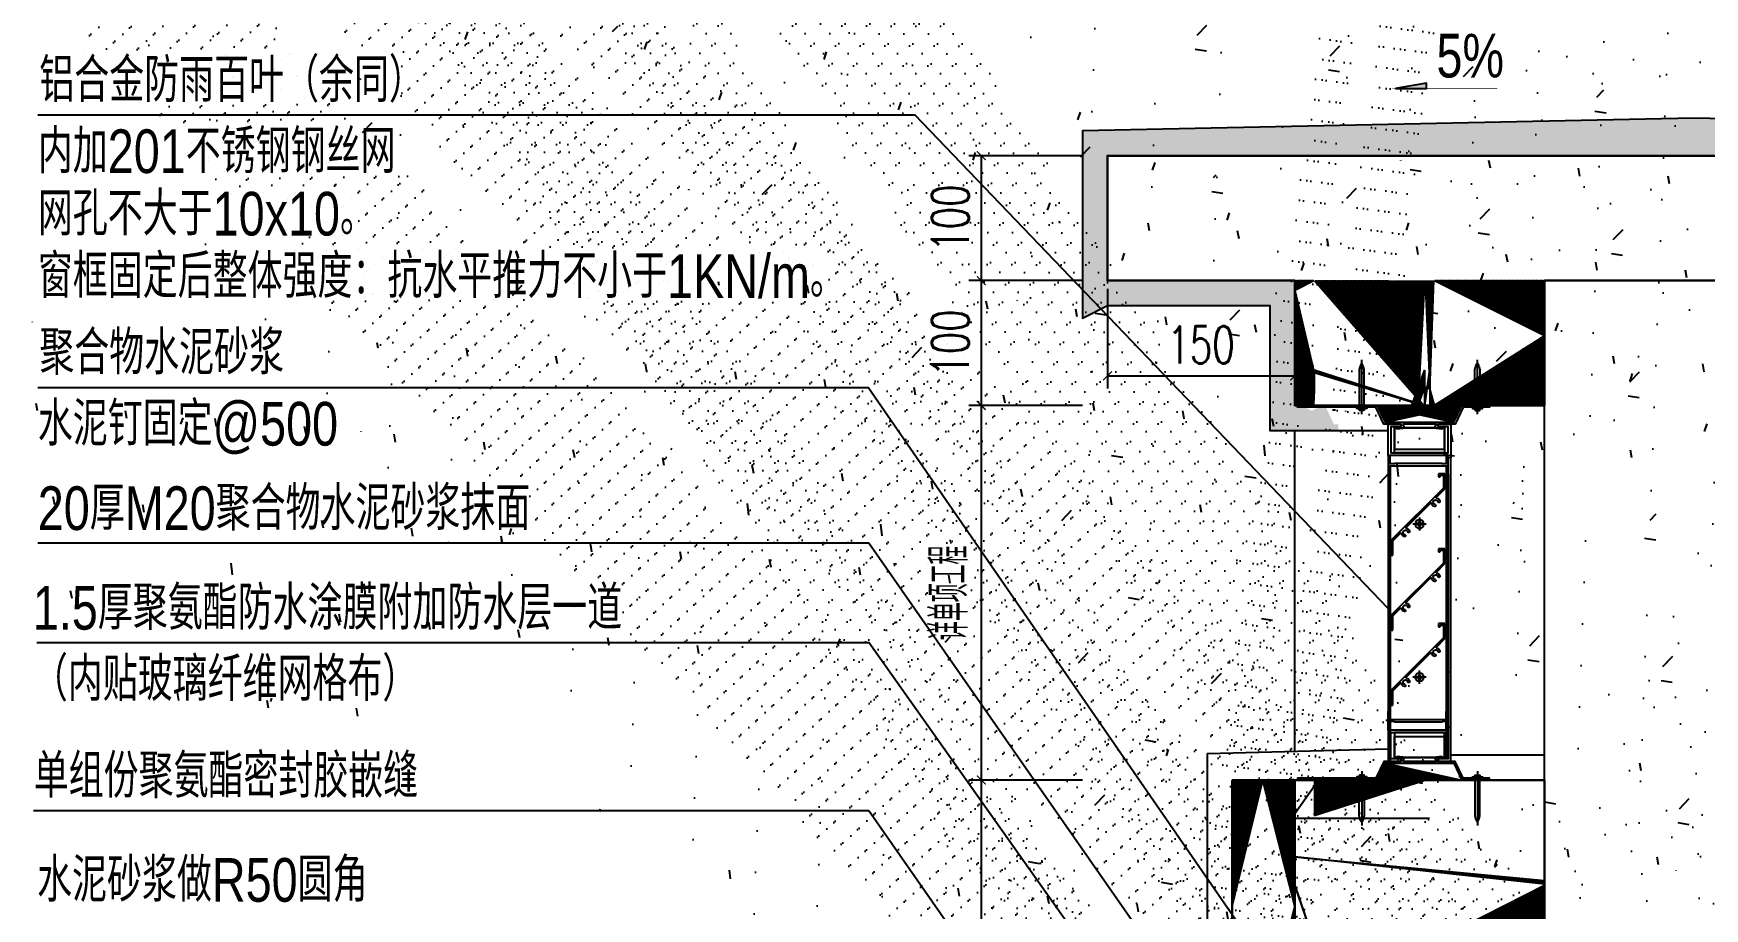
# Model space of a CAD drawing. Extents: x -40548 to 155442, y 5688 to 67136.
# Drawn here: x 133843 to 135182, y 10984 to 11685 of the extents above; entities that cross this region are included whole.
import ezdxf

# ---------------------------------------------------------------- set-up
doc = ezdxf.new("R2010")
doc.units = 0
doc.header["$LTSCALE"] = 1000
doc.linetypes.add('CENTER2', pattern=[1.125, 0.75, -0.125, 0.125, -0.125])
doc.linetypes.add('DASH', pattern=[0.35, 0.25, -0.1])
doc.layers.get('DEFPOINTS').update_dxf_attribs({"color": 200})
for name, color, linetype in [('0-DIM标注', 3, 'Continuous'), ('4', 3, 'Continuous'), ('A-AXIS-SYMB', 3, 'Continuous'), ('A-detl-XH', 8, 'Continuous'), ('CR-建-detl-FINISH', 1, 'Continuous'), ('CR-建-detl-H', 9, 'Continuous'), ('CR-建-detl-MEDM', 50, 'Continuous'), ('CR-建-detl-METL', 3, 'Continuous'), ('CR-建-detl-water-DASH', 210, 'Continuous'), ('CR-建-detl-XH', 8, 'Continuous'), ('CR-建-dims-10', 140, 'Continuous'), ('CR-建-Dims-IDEN', 13, 'Continuous'), ('CR-建-floor-DRAIN-A', 120, 'Continuous'), ('DIM', 1, 'Continuous'), ('hat', 8, 'Continuous'), ('HB-02铝材层', 3, 'Continuous'), ('Screws', 210, 'Continuous')]:
    doc.layers.add(name, color=color, linetype=linetype)
doc.layers.add('CR-建-Wall-stru', color=40, linetype='Continuous', lineweight=30)
doc.styles.add('_TCH_DIM_T3', font='SIMPLEX', dxfattribs={"width": 0.7058823529411765, "bigfont": 'GBCBIG'})
doc.styles.add('HZ', font='xcsg.shx', dxfattribs={"width": 0.8, "bigfont": 'hztxt.shx'})
doc.styles.add('黑体', font='', dxfattribs={"width": 0.9})
doc.styles.get('黑体').set_extended_font_data('冬青黑体简体中文 W3')
doc.dimstyles.new('_TCH_ARCH-10', dxfattribs={"dimscale": 10, "dimtxt": 2.975, "dimasz": 1, "dimexe": 1, "dimexo": 1, "dimgap": 1, "dimtad": 1, "dimdec": 0, "dimzin": 0, "dimdsep": 46, "dimtxsty": '_TCH_DIM_T3', "dimblk": 'ARCHTICK', "dimcen": 0.09, "dimclrt": 7, "dimazin": 2, "dimtfac": 1, "dimtdec": 0, "dimtix": 1, "dimtmove": 2, "dimatfit": 3, "dimfxl": 0, "dimtolj": 1, "dimtzin": 0, "dimarcsym": 0})
pattern_1 = [(225, (40598918892.54587, 3385312896.735178), (5.612660075668219, -5.612660075668222), []), (315, (40598918892.54587, 3385312896.735178), (5.612660075668222, 5.612660075668219), [])]

# ---------------------------------------------------------------- blocks, each defined once
blk = doc.blocks.new('*U52')
blk.add_hatch(color=256).paths.add_polyline_path([(0, 0), (0, 70), (-400.0000000000001, 0)])
at = {"const_width": 10}
blk.add_lwpolyline([(-400, 0), (0, 70), (0, 0)], close=True, dxfattribs=at)
blk.add_lwpolyline([(-400, 0), (0, 0), (0, 70)], close=True)
blk = doc.blocks.new('*U53')
at = {"const_width": 10}
blk.add_lwpolyline([(0, 0), (906.0751419384032, 0)], dxfattribs=at)
blk.add_blockref('*U52', (0, 0))
blk = doc.blocks.new('*U59')
at = {"layer": 'Screws', "color": 170, "linetype": 'CENTER2'}
blk.add_line((0, 5.5), (0, -38.00000000000014), dxfattribs=at)
at = {"layer": 'Screws', "linetype": 'ByBlock'}
blk.add_lwpolyline([(-4, 0), (4, 0), (4, 1), (-4, 1)], close=True, dxfattribs=at)
for points in [[(2.999999999999955, 1, -0.4142135623730951), (1.999999999999979, 1.999999999999991), (1.999999999999979, 1.999999999999991, 0.4142135623730953), (1.499999999999979, 2.499999999999991), (-1.500000000000019, 2.499999999999991, 0.4142135623730951), (-2.000000000000019, 1.999999999999992, -0.4142135623730951), (-3.00000000000002, 0.9999999999999921)], [(1.999999999999771, 0), (2.000000000000984, -30.00000000000003, -0.100271224382719), (0.4343070089929208, -34.7477446708597, -0.5808226068582482), (-0.4343070089936809, -34.7477446708597, -0.1002712243832838), (-1.999999999999015, -30.00000000000048), (-2.000000000000226, 0)]]:
    blk.add_lwpolyline(points, format="xyb", dxfattribs=at)
blk = doc.blocks.new('PH-ST3.5-SIDE')
at = {"layer": 'A-detl-XH', "color": 252, "linetype": 'CENTER2', "ltscale": 0.25}
for p, q in [((-5.25, 0), (5.25, 0)), ((0, 5.25), (0, -5.25))]:
    blk.add_line(p, q, dxfattribs=at)
at = {"layer": 'A-detl-XH', "color": 252, "linetype": 'Continuous', "ltscale": 0.5}
blk.add_lwpolyline([(-0.4375, 0.4375), (-0.4375, 1.764779261051444), (0.4375, 1.764779261051444), (0.4375, 0.4375), (1.764779261022341, 0.4375), (1.764779261022341, -0.4375), (0.4375, -0.4375), (0.4375, -1.764779261051444), (-0.4375, -1.764779261051444), (-0.4375, -0.4375), (-1.764779261022341, -0.4375), (-1.764779261022341, 0.4375)], close=True, dxfattribs=at)
blk.add_circle((0, 0), 3.5, dxfattribs=at)
blk = doc.blocks.new('XC01')
at = {"layer": 'HB-02铝材层'}
blk.add_lwpolyline([(-22.99999991455115, 9.99999873957131), (-22.99999991452205, 1.999998739571311), (-1.999999914551154, 1.999998739571311), (-1.999999914551154, 47.99999873957131), (-22.99999991455115, 47.99999873957131), (-22.99999991455115, 39.99999873957131), (-24.99999991455115, 39.99999873957131), (-24.99999991455115, 49.99999873957131), (2.000000085448846, 49.99999873957131), (2.000000085448846, 47.99999873957131), (8.544884622097015e-08, 47.99999873957131), (8.547795005142689e-08, -1.260428689420223e-06), (-24.99999991452205, -1.260428689420223e-06), (-24.99999991455115, 9.99999873957131), (-22.99999991455115, 9.99999873957131)], dxfattribs=at)
blk = doc.blocks.new('XC02')
at = {"layer": '0-DIM标注'}
blk.add_lwpolyline([(-9.000000093481503, -41.80000000383006), (-9.000000093481503, -4.599999999918509, -0.2360679796156864), (-8.80000009338255, -4.199999995937105, 0.2360679800618242), (-8.600000091595575, -3.7999999942258), (-8.600000093487324, -0.7999999999883585), (-15.40000009350479, -0.7999999999301508), (-15.40000009350479, 0.8000000001047738), (-0.4000000935047865, 0.8000000001047738), (-0.4000000935047865, -0.7999999999301508), (-7.000000093481503, -0.7999999999301508), (-7.000000093481503, -45.59999999991851), (-0.4000000935047865, -45.59999999991851), (-0.4000000935047865, -47.19999999995343), (-15.40000009350479, -47.19999999995343), (-15.40000009350479, -45.59999999991851), (-13.80000009352807, -45.59999999991851), (-13.80000009352807, -45.59999999991851), (-8.60000009345822, -45.59999999991851), (-8.600000091537368, -42.60000000789296, 0.2360679800684608), (-8.80000009338255, -42.20000000391155, -0.2360679796075749), (-9.000000093481503, -41.79999999993015)], format="xyb", dxfattribs=at)
blk = doc.blocks.new('GD-818')
at = {"layer": '0-DIM标注'}
for points in [[(-44.99999873957131, -1.999999914551154), (-4.999998739571311, -1.999999914551154), (-4.999998739571311, -21.99999991455115), (-44.99999873957131, -21.99999991455115)], [(-44.99999873957131, -21.99999991455115), (-4.999998739571311, -21.99999991455115), (-4.999998739571311, -4.999999914551154), (-44.99999873957131, -4.999999914551154)]]:
    blk.add_lwpolyline(points, close=True, dxfattribs=at)
blk = doc.blocks.new('JM6453')
at = {"layer": '4', "color": 252}
for p, q in [((-44.5, 56), (-44.5, 68)), ((-44.5, 68), (-39.5, 68)), ((-39.5, 68), (-39.5, 65.5)), ((-37.69377964007435, 49.19377964001615), (-44.5, 56)), ((-40.69999999995343, 66.79999999993015), (-43.29999999993015, 66.79999999993015)), ((-43.29999999993015, 66.79999999993015), (-43.29999999993015, 56.49705627479125)), ((-43.29999999993015, 56.49705627479125), (-1.5, 14.6970562748611)), ((-40.69999999995343, 65.5), (-40.69999999995343, 66.79999999993015)), ((-39.5, 65.5), (-40.69999999995343, 65.5)), ((-13.54563398275059, 25.04563398263417), (-33.02368349814788, 44.52368349820608)), ((-2.699999999953434, 14.19999999995343), (-8.875537840824109, 20.37553784082411)), ((-2.699999999953434, 2.697056274861097), (-2.699999999953434, 14.19999999995343)), ((-1.5, 14.6970562748611), (-1.5, 2.697056274861097)), ((-1.5, 2.697056274861097), (-2.699999999953434, 2.697056274861097))]:
    blk.add_line(p, q, dxfattribs=at)
for centre, radius, start, end in [((-39.72582562558819, 45.77267335820943), 0.7999999999981906, 165.7647147445568, 345.7647147445568), ((-37.10873156908201, 45.10873156908201), 3.49999999998887, 102.858034057497, 165.7647147445568), ((-37.10873156908201, 45.10873156908201), 1.900000000009963, 284.2352852554432, 165.7647147413242), ((-37.9766223525512, 48.9109369275393), 0.3999999999848781, 282.8580340574969, 45), ((-36.44478977995459, 42.49163751257583), 0.7999999999771373, 104.2352852586758, 284.2352852586758), ((-37.10873156914022, 45.10873156914022), 3.500000000033455, 284.2352852586758, 347.1419659428741), ((-33.30652621062472, 44.24084078572923), 0.3999999999619954, 44.99999999528352, 167.1419659428741), ((-15.57767996826442, 21.62452770088566), 0.7999999999981906, 165.7647147445568, 345.7647147445568), ((-12.96058591175824, 20.96058591175824), 3.49999999998887, 102.858034057497, 165.7647147445568), ((-12.96058591175824, 20.96058591175824), 1.900000000009963, 284.2352852554432, 165.7647147413242), ((-13.82847669522744, 24.76279127021553), 0.3999999999848781, 282.8580340574969, 45), ((-12.29664412263082, 18.34349185525207), 0.7999999999771373, 104.2352852586758, 284.2352852586758), ((-12.96058591175824, 20.96058591181645), 3.500000000033455, 284.2352852586758, 347.1419659428741), ((-9.158380553300958, 20.09269512840547), 0.3999999999619954, 44.99999999528352, 167.1419659428741)]:
    blk.add_arc(centre, radius, start, end, dxfattribs=at)
at = {"layer": '0-DIM标注', "color": 252, "style": '黑体', "width": 0.9}
blk.add_text('FY03', height=0.8, dxfattribs=at).set_placement((-43.31021015297237, 67.01331661344739))
blk = doc.blocks.new('_ArchTick')
at = {"color": 0, "linetype": 'ByBlock', "const_width": 0.1}
blk.add_lwpolyline([(-0.3535533905932738, -0.3535533905932738), (0.3535533905932738, 0.3535533905932738)], dxfattribs=at)
blk = doc.blocks.new('*D271')
at = {"layer": 'CR-建-dims-10', "color": 0, "lineweight": -2}
for p, q in [((40599266618.30846, 3385070681.779985), (40599266527.31473, 3385070681.779985)), ((40599266537.31473, 3385070681.779985), (40599266537.31473, 3385070581.779985)), ((40599266618.30846, 3385070581.779985), (40599266527.31473, 3385070581.779985))]:
    blk.add_line(p, q, dxfattribs=at)
at = {"layer": 'DEFPOINTS', "color": 0}
for p in [(40599266628.30846, 3385070681.779985), (40599266537.31473, 3385070581.779985), (40599266628.30846, 3385070581.779985)]:
    blk.add_point(p, dxfattribs=at)
at = {"layer": 'CR-建-dims-10', "color": 0, "lineweight": -2, "xscale": 10, "yscale": 10, "zscale": 10}
for p, rotation in [((40599266537.31473, 3385070681.779985), 90), ((40599266537.31473, 3385070581.779985), 270)]:
    blk.add_blockref('_ArchTick', p, dxfattribs=dict(at, rotation=rotation))
at = {"layer": 'CR-建-dims-10', "color": 7, "insert": (40599266512.43973, 3385070631.779985), "char_height": 29.75, "attachment_point": 5, "rotation": 90, "style": '_TCH_DIM_T3'}
blk.add_mtext('\\A1;100', dxfattribs=at)
blk = doc.blocks.new('*D272')
at = {"layer": 'CR-建-dims-10', "color": 0, "lineweight": -2}
for p, q in [((40599266618.30846, 3385070581.779985), (40599266527.31473, 3385070581.779985)), ((40599266537.31473, 3385070581.779985), (40599266537.31473, 3385070481.779985)), ((40599266618.30846, 3385070481.779985), (40599266527.31473, 3385070481.779985))]:
    blk.add_line(p, q, dxfattribs=at)
at = {"layer": 'DEFPOINTS', "color": 0}
for p in [(40599266628.30846, 3385070581.779985), (40599266537.31473, 3385070481.779985), (40599266628.30846, 3385070481.779985)]:
    blk.add_point(p, dxfattribs=at)
at = {"layer": 'CR-建-dims-10', "color": 0, "lineweight": -2, "xscale": 10, "yscale": 10, "zscale": 10}
for p, rotation in [((40599266537.31473, 3385070581.779985), 90), ((40599266537.31473, 3385070481.779985), 270)]:
    blk.add_blockref('_ArchTick', p, dxfattribs=dict(at, rotation=rotation))
at = {"layer": 'CR-建-dims-10', "color": 7, "insert": (40599266512.43973, 3385070531.779985), "char_height": 29.75, "attachment_point": 5, "rotation": 90, "style": '_TCH_DIM_T3'}
blk.add_mtext('\\A1;100', dxfattribs=at)
blk = doc.blocks.new('*D273')
at = {"layer": 'CR-建-dims-10', "color": 0, "lineweight": -2}
for p, q in [((40599266618.30846, 3385070481.779985), (40599266527.31473, 3385070481.779985)), ((40599266537.31473, 3385070481.779985), (40599266537.31473, 3385070181.779985)), ((40599266618.30846, 3385070181.779985), (40599266527.31473, 3385070181.779985))]:
    blk.add_line(p, q, dxfattribs=at)
at = {"layer": 'DEFPOINTS', "color": 0}
for p in [(40599266628.30846, 3385070481.779985), (40599266537.31473, 3385070181.779985), (40599266628.30846, 3385070181.779985)]:
    blk.add_point(p, dxfattribs=at)
at = {"layer": 'CR-建-dims-10', "color": 0, "lineweight": -2, "xscale": 10, "yscale": 10, "zscale": 10}
for p, rotation in [((40599266537.31473, 3385070481.779985), 90), ((40599266537.31473, 3385070181.779985), 270)]:
    blk.add_blockref('_ArchTick', p, dxfattribs=dict(at, rotation=rotation))
at = {"layer": 'CR-建-dims-10', "color": 7, "insert": (40599266511.45535, 3385070331.779985), "char_height": 29.75, "attachment_point": 5, "rotation": 90, "style": '_TCH_DIM_T3'}
blk.add_mtext('\\A1;详单项工程', dxfattribs=at)
blk = doc.blocks.new('*D274')
at = {"layer": 'CR-建-dims-10', "color": 0, "lineweight": -2}
for p, q in [((40599266618.30846, 3385070181.779985), (40599266527.31473, 3385070181.779985)), ((40599266537.31473, 3385070181.779985), (40599266537.31473, 3385069791.779985)), ((40599266618.30846, 3385069791.779985), (40599266527.31473, 3385069791.779985))]:
    blk.add_line(p, q, dxfattribs=at)
at = {"layer": 'DEFPOINTS', "color": 0}
for p in [(40599266628.30846, 3385070181.779985), (40599266537.31473, 3385069791.779985), (40599266628.30846, 3385069791.779985)]:
    blk.add_point(p, dxfattribs=at)
at = {"layer": 'CR-建-dims-10', "color": 0, "lineweight": -2, "xscale": 10, "yscale": 10, "zscale": 10}
for p, rotation in [((40599266537.31473, 3385070181.779985), 90), ((40599266537.31473, 3385069791.779985), 270)]:
    blk.add_blockref('_ArchTick', p, dxfattribs=dict(at, rotation=rotation))
at = {"layer": 'CR-建-dims-10', "color": 7, "insert": (40599266512.43973, 3385069986.779985), "char_height": 29.75, "attachment_point": 5, "rotation": 90, "style": '_TCH_DIM_T3'}
blk.add_mtext('\\A1;H', dxfattribs=at)
blk = doc.blocks.new('*D278')
at = {"layer": 'CR-建-dims-10', "color": 0, "lineweight": -2}
for p, q in [((40599266638.30846, 3385070575.258246), (40599266638.30846, 3385070495.456772)), ((40599266788.30846, 3385070575.258246), (40599266788.30846, 3385070495.456772)), ((40599266638.30846, 3385070505.456772), (40599266788.30846, 3385070505.456772))]:
    blk.add_line(p, q, dxfattribs=at)
at = {"layer": 'DEFPOINTS', "color": 0}
for p in [(40599266638.30846, 3385070585.258246), (40599266788.30846, 3385070585.258246), (40599266788.30846, 3385070505.456772)]:
    blk.add_point(p, dxfattribs=at)
at = {"layer": 'CR-建-dims-10', "color": 0, "lineweight": -2, "xscale": 10, "yscale": 10, "zscale": 10, "rotation": 180}
blk.add_blockref('_ArchTick', (40599266638.30846, 3385070505.456772), dxfattribs=at)
at = {"layer": 'CR-建-dims-10', "color": 0, "lineweight": -2, "xscale": 10, "yscale": 10, "zscale": 10}
blk.add_blockref('_ArchTick', (40599266788.30846, 3385070505.456772), dxfattribs=at)
at = {"layer": 'CR-建-dims-10', "color": 7, "insert": (40599266713.30846, 3385070530.331772), "char_height": 29.75, "attachment_point": 5, "style": '_TCH_DIM_T3'}
blk.add_mtext('\\A1;150', dxfattribs=at)
blk = doc.blocks.new('42423')
at = {"layer": 'CR-建-detl-H', "linetype": 'Continuous'}
h = blk.add_hatch(dxfattribs=at)
h.set_pattern_fill('钢筋混凝土', color=256, scale=10, style=0)
h.set_pattern_definition([(45, (40599266878.8829, 3385070535.439527), (-17.67766952966369, 17.67766952966369), []), (49.99999999999999, (40599266878.8829, 3385070535.439527), (71.72601826007535, -6.275213498259511), [7.5, -82.5]), (355, (40599266878.8829, 3385070535.439527), (-13.8751333613, 75.21921337000119), [6, -66]), (100.4514, (40599266884.86007, 3385070534.916593), (57.85093817140216, 68.94395420609536), [6.374018999999993, -70.11421119999987]), (46.18420000000001, (40599266878.8829, 3385070555.439527), (106.7241048625644, -16.55190143290181), [11.25, -123.75]), (96.63559999999998, (40599266887.77657, 3385070554.060196), (93.46627055487033, 97.41178709004417), [9.561028799999981, -105.1712999999999]), (351.1842, (40599266878.8829, 3385070555.439527), (93.46619451336272, 97.41186009253246), [9, -99]), (21, (40599266888.8829, 3385070550.439527), (59.69070521184616, -40.26188906653388), [7.5, -82.5]), (326.0000000000001, (40599266888.8829, 3385070550.439527), (24.33153319215817, 72.5150045046853), [6, -66]), (71.4514, (40599266893.85712, 3385070547.084366), (84.02226285814899, 32.25304967099524), [6.374019000000001, -70.1142112]), (37.50000000000001, (40599266878.8829, 3385070535.439527), (1.215985531729067, 33.28938538313115), [0, -65.19999999999999, 0, -67, 0, -66.25]), (7.499999999999999, (40599266878.8829, 3385070535.439527), (26.30695374421486, 39.44117118823603), [0, -38.2, 0, -63.7, 0, -25.25]), (327.5, (40599266856.5829, 3385070535.439527), (53.38224361724091, -2.25548717343798), [0, -25, 0, -78, 0, -103.5]), (317.5, (40599266846.5829, 3385070535.439527), (58.31861693423862, 10.01049823323176), [0, -32.5, 0, -51.8, 0, -73.5])])
edge = h.paths.add_edge_path()
edge.add_line((40599266988.30846, 3385070581.779985), (40599266788.30846, 3385070581.779985))
edge.add_line((40599266788.30846, 3385070581.779985), (40599266788.30846, 3385070481.779985))
edge.add_line((40599266788.30846, 3385070481.779985), (40599266790.63957, 3385070481.779985))
edge.add_line((40599266790.63957, 3385070481.779985), (40599266799.99117, 3385070481.779985))
edge.add_line((40599266799.99117, 3385070481.779985), (40599266799.99117, 3385070510.279985))
edge.add_arc((40599266812.49225, 3385070508.78948), 12.58961881872518, 146.5229177217789, 173.2007110132388, ccw=False)
edge.add_arc((40599266791.49008, 3385070508.789463), 12.58962849960573, 6.799362450179615, 33.47714744163483, ccw=False)
edge.add_line((40599266803.99117, 3385070510.279985), (40599266803.99117, 3385070481.779985))
edge.add_line((40599266803.99117, 3385070481.779985), (40599266814.49375, 3385070481.779985))
edge.add_line((40599266814.49375, 3385070481.779985), (40599266882.12318, 3385070481.779985))
edge.add_line((40599266882.12318, 3385070481.779985), (40599266892.62576, 3385070481.779985))
edge.add_line((40599266892.62576, 3385070481.779985), (40599266892.62576, 3385070510.279985))
edge.add_arc((40599266905.12685, 3385070508.789477), 12.58963425246652, 146.5229469764045, 173.2007084605462, ccw=False)
edge.add_arc((40599266884.12468, 3385070508.789448), 12.58963028968251, 6.799429250136711, 33.47722270710949, ccw=False)
edge.add_line((40599266896.62576, 3385070510.279985), (40599266896.62576, 3385070481.779985))
edge.add_line((40599266896.62576, 3385070481.779985), (40599266904.47736, 3385070481.779985))
edge.add_line((40599266904.47736, 3385070481.779985), (40599266988.30846, 3385070481.779985))
edge.add_line((40599266988.30846, 3385070481.779985), (40599266988.30846, 3385070581.779985))
edge = h.paths.add_edge_path()
edge.add_line((40599267427.85911, 3385070581.779985), (40599267227.85911, 3385070581.779985))
edge.add_line((40599267227.85911, 3385070581.779985), (40599267227.85911, 3385070481.779985))
edge.add_line((40599267227.85911, 3385070481.779985), (40599267311.69021, 3385070481.779985))
edge.add_line((40599267311.69021, 3385070481.779985), (40599267319.54181, 3385070481.779985))
edge.add_line((40599267319.54181, 3385070481.779985), (40599267319.54181, 3385070510.279985))
edge.add_arc((40599267332.0429, 3385070508.789477), 12.58963425246652, 146.5229469764045, 173.2007084605462, ccw=False)
edge.add_arc((40599267311.04073, 3385070508.789448), 12.58963028968251, 6.799429250136711, 33.47722270710949, ccw=False)
edge.add_line((40599267323.54181, 3385070510.279985), (40599267323.54181, 3385070481.779985))
edge.add_line((40599267323.54181, 3385070481.779985), (40599267334.0444, 3385070481.779985))
edge.add_line((40599267334.0444, 3385070481.779985), (40599267401.67381, 3385070481.779985))
edge.add_line((40599267401.67381, 3385070481.779985), (40599267412.1764, 3385070481.779985))
edge.add_line((40599267412.1764, 3385070481.779985), (40599267412.17641, 3385070510.279985))
edge.add_arc((40599267424.6775, 3385070508.789477), 12.58963425246652, 146.5229469764045, 173.2007084605462, ccw=False)
edge.add_arc((40599267403.67532, 3385070508.789463), 12.58962849960573, 6.799362450179615, 33.47714744163483, ccw=False)
edge.add_line((40599267416.1764, 3385070510.279985), (40599267416.1764, 3385070481.779985))
edge.add_line((40599267416.1764, 3385070481.779985), (40599267425.528, 3385070481.779985))
edge.add_line((40599267425.528, 3385070481.779985), (40599267427.85911, 3385070481.779985))
edge.add_line((40599267427.85911, 3385070481.779985), (40599267427.85911, 3385070581.779985))
h.paths.add_polyline_path([(40599267577.85911, 3385070681.779985), (40599266638.30846, 3385070681.779985), (40599266638.30846, 3385070581.779985), (40599267577.85911, 3385070581.779985)])
h = blk.add_hatch(dxfattribs=at)
h.set_pattern_fill('钢筋混凝土', color=256, scale=10, style=0)
h.set_pattern_definition([(45, (40599266770.62585, 3385070146.849381), (-17.67766952966369, 17.67766952966369), []), (49.99999999999999, (40599266770.62585, 3385070146.849381), (71.72601826007535, -6.275213498259511), [7.5, -82.5]), (355, (40599266770.62585, 3385070146.849381), (-13.8751333613, 75.21921337000119), [6, -66]), (100.4514, (40599266776.60301, 3385070146.326447), (57.85093817140216, 68.94395420609536), [6.374018999999993, -70.11421119999987]), (46.18420000000001, (40599266770.62585, 3385070166.849381), (106.7241048625644, -16.55190143290181), [11.25, -123.75]), (96.63559999999998, (40599266779.51952, 3385070165.470051), (93.46627055487033, 97.41178709004417), [9.561028799999981, -105.1712999999999]), (351.1842, (40599266770.62585, 3385070166.849381), (93.46619451336272, 97.41186009253246), [9, -99]), (21, (40599266780.62585, 3385070161.849381), (59.69070521184616, -40.26188906653388), [7.5, -82.5]), (326.0000000000001, (40599266780.62585, 3385070161.849381), (24.33153319215817, 72.5150045046853), [6, -66]), (71.4514, (40599266785.60007, 3385070158.494221), (84.02226285814899, 32.25304967099524), [6.374019000000001, -70.1142112]), (37.50000000000001, (40599266770.62585, 3385070146.849381), (1.215985531729067, 33.28938538313115), [0, -65.19999999999999, 0, -67, 0, -66.25]), (7.499999999999999, (40599266770.62585, 3385070146.849381), (26.30695374421486, 39.44117118823603), [0, -38.2, 0, -63.7, 0, -25.25]), (327.5, (40599266748.32584, 3385070146.849381), (53.38224361724091, -2.25548717343798), [0, -25, 0, -78, 0, -103.5]), (317.5, (40599266738.32584, 3385070146.849381), (58.31861693423862, 10.01049823323176), [0, -32.5, 0, -51.8, 0, -73.5])])
edge = h.paths.add_edge_path()
edge.add_arc((40599266812.49226, 3385070154.770525), 12.58963792331561, 186.7994316038145, 209.7033947581065, ccw=False)
edge.add_line((40599266799.99117, 3385070153.279985), (40599266799.99117, 3385070181.779985))
edge.add_line((40599266799.99117, 3385070181.779985), (40599266790.63957, 3385070181.779985))
edge.add_line((40599266790.63957, 3385070181.779985), (40599266688.30846, 3385070181.779985))
edge.add_line((40599266688.30846, 3385070181.779985), (40599266790.63957, 3385070181.779985))
edge.add_line((40599266790.63957, 3385070181.779985), (40599266788.30846, 3385070170))
edge.add_line((40599266788.30846, 3385070170), (40599266788.30846, 3385070120))
edge.add_line((40599266788.30846, 3385070120), (40599266788.30846, 3385070101.779985))
edge.add_line((40599266788.30846, 3385070101.779985), (40599266988.30846, 3385070101.779985))
edge.add_line((40599266988.30846, 3385070101.779985), (40599266988.30846, 3385070181.779985))
edge.add_line((40599266988.30846, 3385070181.779985), (40599266896.62576, 3385070181.779985))
edge.add_line((40599266896.62576, 3385070181.779985), (40599266896.62576, 3385070153.279986))
edge.add_arc((40599266884.12467, 3385070154.770486), 12.58962571702129, 330.2967732431433, 353.2007409820487, ccw=False)
edge.add_arc((40599266894.62576, 3385070148.779987), 0.5000023799027735, 209.7033153975909, 330.29663714086115, ccw=False)
edge.add_arc((40599266905.12685, 3385070154.770507), 12.58963580796583, 186.7993518748807, 209.703307809959, ccw=False)
edge.add_line((40599266892.62576, 3385070153.279985), (40599266892.62576, 3385070181.779985))
edge.add_line((40599266892.62576, 3385070181.779985), (40599266803.99117, 3385070181.779985))
edge.add_line((40599266803.99117, 3385070181.779985), (40599266803.99117, 3385070153.279986))
edge.add_arc((40599266791.49007, 3385070154.770506), 12.58963566381102, 330.2966940749954, 353.2006545896286, ccw=False)
edge.add_arc((40599266801.99117, 3385070148.779987), 0.5000026161803585, 209.7037960691732, 330.296589679358, ccw=False)
h.paths.add_polyline_path([(40599266788.30846, 3385070162.351991), (40599266788.30846, 3385070097.648009), (40599266788.30846, 3385070120)])
h.paths.add_polyline_path([(40599266818.30791, 3385069961.782413), (40599266788.30846, 3385069961.781442), (40599266788.30846, 3385069631.779985), (40599266402.86976, 3385069631.779985), (40599266402.86976, 3385069511.779985), (40599266988.30846, 3385069511.779985), (40599266988.30846, 3385070101.779985), (40599266788.30846, 3385070101.779985), (40599266788.30846, 3385070011.779985), (40599266818.30791, 3385070011.779985)])
at = {"layer": 'CR-建-detl-XH'}
h = blk.add_hatch(dxfattribs=at)
h.set_pattern_fill('AR-SAND', color=256, scale=5, style=0)
h.set_pattern_definition([(37.50000000000001, (40599267437.9618, 3385070528.395782), (-0.4000078239960125, 12.23533093323356), [0, -9.652, 0, -10.795, 0, -10.31875]), (7.499999999999999, (40599267437.9618, 3385070528.395782), (11.23808207845006, 17.92062751420885), [0, -5.207000000000001, 0, -8.6995, 0, -3.33375]), (327.5, (40599267430.1513, 3385070528.395782), (19.77480925603645, 0.03592961696364028), [0, -3.175, 0, -11.43, 0, -14.9225]), (317.5, (40599267430.1513, 3385070528.395782), (19.08891131180743, 5.573233081430404), [0, -1.5875, 0, -7.492999999999999, 0, -8.5725])])
h.paths.add_polyline_path([(40599267447.85911, 3385070561.779985), (40599267427.85911, 3385070561.779985), (40599267427.85911, 3385070481.779985), (40599267427.85911, 3385070461.779985), (40599267447.85911, 3385070461.779985)])
edge = h.paths.add_edge_path()
edge.add_line((40599267427.85911, 3385070481.779985), (40599267425.528, 3385070481.779985))
edge.add_line((40599267425.528, 3385070481.779985), (40599267425.528, 3385070480.279985))
edge.add_line((40599267425.528, 3385070480.279985), (40599267418.1764, 3385070480.279985))
edge.add_line((40599267418.1764, 3385070480.279985), (40599267418.1764, 3385070479.279985))
edge.add_line((40599267418.1764, 3385070479.279985), (40599267417.1764, 3385070479.279985))
edge.add_arc((40599267417.1764, 3385070478.279985), 1, 90, 180)
edge.add_arc((40599267415.6764, 3385070478.279985), 0.5, 270, 360, ccw=False)
edge.add_line((40599267415.6764, 3385070477.779985), (40599267412.6764, 3385070477.779985))
edge.add_arc((40599267412.6764, 3385070478.279985), 0.5, 180, 270, ccw=False)
edge.add_arc((40599267411.1764, 3385070478.279985), 1, 0, 90)
edge.add_line((40599267411.1764, 3385070479.279985), (40599267410.1764, 3385070479.279985))
edge.add_line((40599267410.1764, 3385070479.279985), (40599267410.1764, 3385070480.279985))
edge.add_line((40599267410.1764, 3385070480.279985), (40599267402.8248, 3385070480.279985))
edge.add_line((40599267402.82481, 3385070480.279985), (40599267396.528, 3385070466.779985))
edge.add_line((40599267396.528, 3385070466.779985), (40599267392.85911, 3385070466.779985))
edge.add_line((40599267392.85911, 3385070466.779985), (40599267392.85911, 3385070461.779985))
edge.add_line((40599267392.85911, 3385070461.779985), (40599267427.85911, 3385070461.779985))
edge.add_line((40599267427.85911, 3385070461.779985), (40599267427.85911, 3385070481.779985))
edge = h.paths.add_edge_path()
edge.add_line((40599266788.30846, 3385070561.779985), (40599266768.30846, 3385070561.779985))
edge.add_line((40599266768.30846, 3385070561.779985), (40599266768.30846, 3385070461.779985))
edge.add_line((40599266768.30846, 3385070461.779985), (40599266823.30846, 3385070461.779985))
edge.add_line((40599266823.30846, 3385070461.779985), (40599266823.30846, 3385070466.779985))
edge.add_line((40599266823.30846, 3385070466.779985), (40599266819.63957, 3385070466.779985))
edge.add_line((40599266819.63957, 3385070466.779985), (40599266813.34277, 3385070480.279985))
edge.add_line((40599266813.34277, 3385070480.279985), (40599266805.99117, 3385070480.279985))
edge.add_line((40599266805.99117, 3385070480.279985), (40599266805.99117, 3385070479.279985))
edge.add_line((40599266805.99117, 3385070479.279985), (40599266804.99117, 3385070479.279985))
edge.add_arc((40599266804.99117, 3385070478.279985), 1, 90, 180)
edge.add_arc((40599266803.49117, 3385070478.279985), 0.5, 270, 360, ccw=False)
edge.add_line((40599266803.49117, 3385070477.779985), (40599266800.49117, 3385070477.779985))
edge.add_arc((40599266800.49117, 3385070478.279985), 0.5, 180, 270, ccw=False)
edge.add_arc((40599266798.99117, 3385070478.279985), 1, 0, 90)
edge.add_line((40599266798.99117, 3385070479.279985), (40599266797.99117, 3385070479.279985))
edge.add_line((40599266797.99117, 3385070479.279985), (40599266797.99117, 3385070480.279985))
edge.add_line((40599266797.99117, 3385070480.279985), (40599266790.63956, 3385070480.279985))
edge.add_line((40599266790.63957, 3385070480.279985), (40599266790.63957, 3385070481.779985))
edge.add_line((40599266790.63957, 3385070481.779985), (40599266788.30846, 3385070481.779985))
edge.add_line((40599266788.30846, 3385070481.779985), (40599266788.30846, 3385070561.779985))
edge = h.paths.add_edge_path()
edge.add_line((40599267427.85911, 3385070581.779985), (40599267427.85911, 3385070561.779985))
edge.add_line((40599267427.85911, 3385070561.779985), (40599267562.85911, 3385070561.779985))
edge.add_arc((40599267568.83382, 3385070536.164039), 26.30349697292853, 76.87094181824551, 103.12906263512491, ccw=False)
edge.add_line((40599267574.80853, 3385070561.779985), (40599267577.8591, 3385070561.779985))
edge.add_line((40599267577.85911, 3385070561.779985), (40599267597.85911, 3385070551.779985))
edge.add_line((40599267597.85911, 3385070551.779985), (40599267597.85911, 3385070701.779985))
edge.add_line((40599267597.85911, 3385070701.779985), (40599267108.08379, 3385070711.779985))
edge.add_line((40599267108.08379, 3385070711.779985), (40599266618.30846, 3385070701.779985))
edge.add_line((40599266618.30846, 3385070701.779985), (40599266618.30846, 3385070551.779985))
edge.add_line((40599266618.30846, 3385070551.779985), (40599266638.30846, 3385070561.779985))
edge.add_line((40599266638.30846, 3385070561.779985), (40599266641.76206, 3385070561.779985))
edge.add_arc((40599266647.53526, 3385070539.927854), 22.60189123237662, 75.20094142087453, 104.79906581109759, ccw=False)
edge.add_line((40599266653.30846, 3385070561.779985), (40599266788.30846, 3385070561.779985))
edge.add_line((40599266788.30846, 3385070561.779985), (40599266788.30846, 3385070581.779985))
edge.add_line((40599266788.30846, 3385070581.779985), (40599266638.30846, 3385070581.779985))
edge.add_line((40599266638.30846, 3385070581.779985), (40599266638.30846, 3385070681.779985))
edge.add_line((40599266638.30846, 3385070681.779985), (40599267577.85911, 3385070681.779985))
edge.add_line((40599267577.85911, 3385070681.779985), (40599267577.85911, 3385070581.779985))
edge.add_line((40599267577.85911, 3385070581.779985), (40599267427.85911, 3385070581.779985))
h = blk.add_hatch(dxfattribs=at)
h.set_pattern_fill('AR-SAND', color=256, scale=5, style=0)
h.set_pattern_definition([(142.5, (40599266693.85418, 3385070095.119074), (0.4000078239960125, 12.23533093323356), [0, -9.652, 0, -10.795, 0, -10.31875]), (172.5, (40599266693.85418, 3385070095.119074), (-11.23808207845006, 17.92062751420885), [0, -5.207000000000001, 0, -8.6995, 0, -3.33375]), (212.5, (40599266701.66468, 3385070095.119074), (-19.77480925603645, 0.0359296169636425), [0, -3.174999999999998, 0, -11.42999999999999, 0, -14.92249999999999]), (222.5, (40599266701.66468, 3385070095.119074), (-19.08891131180743, 5.573233081430407), [0, -1.5875, 0, -7.492999999999999, 0, -8.5725])])
h.paths.add_polyline_path([(40599266718.3082, 3385070149.999986), (40599266738.30823, 3385070129.999986), (40599266738.3084, 3385070109.999986), (40599266718.30859, 3385070101.779985), (40599266718.30869, 3385070088.9227), (40599266718.30852, 3385070109.999986)])
h.paths.add_polyline_path([(40599266718.30779, 3385070201.780386), (40599266746.30348, 3385070204.295954), (40599266815.60934, 3385070188.139405), (40599266813.34277, 3385070183.279985), (40599266792.13957, 3385070183.279985), (40599266790.63957, 3385070183.279985), (40599266790.63957, 3385070181.779985), (40599266783.30846, 3385070181.779985), (40599266738.30779, 3385070181.779985), (40599266738.30823, 3385070129.999986), (40599266718.3082, 3385070149.999986)])
h.paths.add_polyline_path([(40599266746.30348, 3385070204.295954), (40599266823.30846, 3385070206.779985), (40599266823.30846, 3385070196.779985), (40599266819.63957, 3385070196.779985), (40599266815.60934, 3385070188.139405)])
h.paths.add_polyline_path([(40599266876.97736, 3385070196.779985), (40599266873.30846, 3385070196.779985), (40599266873.30846, 3385070201.779985), (40599266908.30846, 3385070201.779985), (40599266908.30846, 3385070181.779985), (40599266904.47736, 3385070181.779985), (40599266904.47736, 3385070183.279985), (40599266883.27416, 3385070183.279985)])
h.paths.add_polyline_path([(40599266718.30846, 3385070101.775605), (40599266738.30846, 3385070101.776695), (40599266738.30952, 3385069975.915483), (40599266718.30945, 3385069985.31061)])
h.paths.add_polyline_path([(40599266738.31108, 3385069791.779985), (40599266718.31108, 3385069791.779985), (40599266718.30945, 3385069985.31061), (40599266738.30952, 3385069975.915483)])
at = {"layer": 'CR-建-detl-XH', "linetype": 'Continuous'}
h = blk.add_hatch(dxfattribs=at)
h.set_pattern_fill('ANSI37', color=256, scale=10, style=0)
h.set_pattern_definition([(135, (40599608497.98761, 3385310368.459353), (11.22532015133644, 11.22532015133644), []), (45.00000000000001, (40599608497.98761, 3385310368.459353), (11.22532015133644, -11.22532015133644), [])])
h.paths.add_polyline_path([(40599266738.30846, 3385070181.778624), (40599266788.30846, 3385070181.781347), (40599266788.31403, 3385069982.716886), (40599266788.31373, 3385069956.26042), (40599266786.24737, 3385069953.396467), (40599266738.30952, 3385069975.915483)])
h.paths.add_polyline_path([(40599266770.82767, 3385069771.779985), (40599266738.31125, 3385069771.779985), (40599266738.30952, 3385069975.915483), (40599266786.24737, 3385069953.396467), (40599266770.81841, 3385069932.012127)])
at = {"layer": 'hat'}
h = blk.add_hatch(dxfattribs=at)
h.set_pattern_fill('ANSI37,_O', color=252, scale=5, angle=180)
h.set_pattern_definition(pattern_1)
h.paths.add_polyline_path([(40599266854.49375, 3385070481.779985), (40599266860.79056, 3385070468.279985), (40599266915.82637, 3385070468.279985), (40599266922.12318, 3385070481.779985)])
h = blk.add_hatch(dxfattribs=at)
h.set_pattern_fill('ANSI37,_O', color=252, scale=5, angle=180)
h.set_pattern_definition(pattern_1)
h.paths.add_polyline_path([(40599266854.49375, 3385070181.779985), (40599266860.79056, 3385070195.279985), (40599266915.82637, 3385070195.279985), (40599266922.12318, 3385070181.779985)])
at = {"layer": 'CR-建-detl-FINISH', "color": 5}
for p, q in [((40599266988.30846, 3385070201.779985), (40599266988.30846, 3385070481.779985)), ((40599266788.30846, 3385070205.258246), (40599266788.30846, 3385070461.779985))]:
    blk.add_line(p, q, dxfattribs=at)
at = {"layer": 'CR-建-detl-FINISH'}
for p, q in [((40599266718.30778, 3385070203.062019), (40599266863.30846, 3385070206.779985)), ((40599266718.30778, 3385070203.062019), (40599266718.31083, 3385069821.779732)), ((40599266738.30779, 3385070181.779985), (40599266738.31125, 3385069771.780125)), ((40599266790.63957, 3385070181.779985), (40599266738.30779, 3385070181.779985))]:
    blk.add_line(p, q, dxfattribs=at)
for points in [[(40599267352.85911, 3385070461.779985), (40599267447.85911, 3385070461.779985), (40599267447.85911, 3385070561.779985), (40599267577.85911, 3385070561.779985), (40599267597.85911, 3385070551.779985), (40599267597.85911, 3385070701.779985), (40599267108.08379, 3385070711.779985), (40599266618.30846, 3385070701.779985), (40599266618.30846, 3385070551.779985), (40599266638.30846, 3385070561.779985), (40599266768.30846, 3385070561.779985), (40599266768.30846, 3385070461.779985), (40599266863.30846, 3385070461.779985)], [(40599266988.30846, 3385070181.779985), (40599266988.30846, 3385070201.779985), (40599266913.30846, 3385070201.779985)], [(40599266988.30846, 3385070181.779985), (40599266988.30846, 3385070201.779985), (40599266913.30846, 3385070201.779985)]]:
    blk.add_lwpolyline(points, dxfattribs=at)
at = {"layer": 'CR-建-detl-MEDM'}
blk.add_line((40599266863.30846, 3385070181.779985), (40599266853.30846, 3385070181.779985), dxfattribs=at)
at = {"layer": 'CR-建-detl-METL', "linetype": 'Continuous'}
for points in [[(40599266875.03687, 3385070466.779985, -0.4721041408626376), (40599266874.82754, 3385070463.419255), (40599266870.44135, 3385070462.852578), (40599266870.31139, 3385070464.338067), (40599266873.30846, 3385070464.662754, 0.5402098961440297), (40599266873.30846, 3385070466.779985), (40599266859.63957, 3385070466.779985), (40599266859.63957, 3385070466.779985), (40599266853.34277, 3385070480.279985), (40599266790.63957, 3385070480.279985), (40599266790.63957, 3385070481.779985), (40599266854.49375, 3385070481.779985), (40599266860.79056, 3385070468.279985), (40599266903.52751, 3385070468.279985), (40599266915.82637, 3385070468.279985), (40599266922.12318, 3385070481.779985), (40599266944.47736, 3385070481.779985), (40599266944.47736, 3385070480.279985), (40599266923.27416, 3385070480.279985), (40599266916.97736, 3385070466.779985), (40599266903.30846, 3385070466.779985, 0.540209896127183), (40599266903.30846, 3385070464.662754), (40599266906.30554, 3385070464.338067), (40599266906.17558, 3385070462.852578), (40599266901.78938, 3385070463.419255, -0.4721041408590329), (40599266901.58006, 3385070466.779985), (40599266875.03687, 3385070466.779985)], [(40599266875.03687, 3385070196.779985, 0.4721041408626376), (40599266874.82754, 3385070200.140716), (40599266870.44135, 3385070200.707393), (40599266870.31139, 3385070199.221904), (40599266873.30846, 3385070198.897217, -0.5402098961440297), (40599266873.30846, 3385070196.779985), (40599266859.63957, 3385070196.779985), (40599266859.63957, 3385070196.779985), (40599266853.34277, 3385070183.279985), (40599266790.63957, 3385070183.279985), (40599266790.63957, 3385070181.779985), (40599266854.49375, 3385070181.779985), (40599266860.79056, 3385070195.279985), (40599266903.52751, 3385070195.279985), (40599266915.82637, 3385070195.279985), (40599266922.12318, 3385070181.779985), (40599266944.47736, 3385070181.779985), (40599266944.47736, 3385070183.279985), (40599266923.27416, 3385070183.279985), (40599266916.97736, 3385070196.779985), (40599266903.30846, 3385070196.779985, -0.540209896127183), (40599266903.30846, 3385070198.897217), (40599266906.30554, 3385070199.221904), (40599266906.17558, 3385070200.707393), (40599266901.78938, 3385070200.140716, 0.4721041408590329), (40599266901.58006, 3385070196.779985), (40599266875.03687, 3385070196.779985)]]:
    blk.add_lwpolyline(points, format="xyb", dxfattribs=at)
for points in [[(40599266863.30846, 3385070441.779985), (40599266863.30846, 3385070196.779985)], [(40599266864.90846, 3385070433.379985), (40599266864.90846, 3385070196.779985)], [(40599266913.30846, 3385070196.779985), (40599266913.30846, 3385070441.779985)], [(40599266909.70847, 3385070426.779985), (40599266909.70847, 3385070198.779985)], [(40599266911.30846, 3385070426.779985), (40599266911.30846, 3385070198.779985)]]:
    blk.add_lwpolyline(points, dxfattribs=at)
at = {"layer": 'CR-建-detl-water-DASH', "linetype": 'DASH', "ltscale": 0.1, "const_width": 1}
blk.add_lwpolyline([(40599266866.01954, 3385070196.779985), (40599266859.63957, 3385070196.779985), (40599266853.34277, 3385070183.279985), (40599266792.13957, 3385070183.279985), (40599266792.13957, 3385070181.779985), (40599266783.30846, 3385070181.779985)], dxfattribs=at)
at = {"layer": 'CR-建-Dims-IDEN', "linetype": 'Continuous'}
for p, q in [((40599265781.56335, 3385070714.419289), (40599266484.04773, 3385070714.419289)), ((40599266863.30846, 3385070319.279985), (40599266484.04773, 3385070714.419289)), ((40599265781.56335, 3385070496.197837), (40599266446.69899, 3385070496.197837)), ((40599266804.96624, 3385069977.230062), (40599266446.69899, 3385070496.197837)), ((40599266447.21523, 3385070371.599074), (40599265781.56335, 3385070371.599074)), ((40599266758.76134, 3385069924.995144), (40599266447.21523, 3385070371.599074)), ((40599265780.86887, 3385070291.85006), (40599266447.21523, 3385070291.85006)), ((40599266780.8052, 3385069821.531374), (40599266447.21523, 3385070291.85006)), ((40599266447.21523, 3385070157.204074), (40599265778.06725, 3385070157.204074)), ((40599266736.06628, 3385069743.133683), (40599266447.21523, 3385070157.204074))]:
    blk.add_line(p, q, dxfattribs=at)
at = {"layer": 'CR-建-Wall-stru'}
for points in [[(40599267108.08379, 3385070681.779985), (40599266638.30846, 3385070681.779985), (40599266638.30846, 3385070581.779985), (40599266788.30846, 3385070581.779985)], [(40599267108.08379, 3385070681.779985), (40599267577.85911, 3385070681.779985), (40599267577.85911, 3385070581.779985), (40599267427.85911, 3385070581.779985)], [(40599266788.30846, 3385070581.779985), (40599266788.30846, 3385070481.779985), (40599266988.30846, 3385070481.779985), (40599266988.30846, 3385070581.779985)], [(40599267227.85911, 3385070581.779985), (40599266988.30846, 3385070581.779985)], [(40599266788.30846, 3385069631.779985), (40599266788.30846, 3385070181.779985), (40599266988.30846, 3385070181.779985), (40599266988.30846, 3385069511.779985)]]:
    blk.add_lwpolyline(points, dxfattribs=at)
at = {"layer": 'DIM', "const_width": 1}
blk.add_lwpolyline([(40599266866.01954, 3385070466.779985), (40599266859.63957, 3385070466.779985), (40599266853.34277, 3385070480.279985), (40599266792.13957, 3385070480.279985), (40599266792.13957, 3385070481.779985), (40599266787.72401, 3385070481.779985)], dxfattribs=at)
at = {"layer": 'CR-建-detl-METL', "linetype": 'Continuous', "xscale": -1}
for name, p, rotation in [('*U59', (40599266841.99117, 3385070480.279985), 180), ('XC02', (40599266864.10847, 3385070426.379985), 90), ('XC01', (40599266863.30846, 3385070221.779985), 270)]:
    blk.add_blockref(name, p, dxfattribs=dict(at, rotation=rotation))
at = {"layer": 'CR-建-detl-METL', "linetype": 'Continuous'}
for name, p, rotation in [('*U59', (40599266934.62576, 3385070480.279985), 180), ('XC01', (40599266863.30846, 3385070441.779985), 270), ('GD-818', (40599266863.30846, 3385070441.779985), 180), ('PH-ST3.5-SIDE', (40599266888.30846, 3385070264.14216), 180), ('XC02', (40599266864.10847, 3385070237.179986), 90)]:
    blk.add_blockref(name, p, dxfattribs=dict(at, rotation=rotation))
at = {"layer": 'CR-建-detl-METL', "linetype": 'Continuous', "xscale": -1}
for name, p in [('JM6453', (40599266864.10847, 3385070359.082929)), ('PH-ST3.5-SIDE', (40599266888.30846, 3385070386.779985)), ('JM6453', (40599266864.10847, 3385070299.082929)), ('JM6453', (40599266864.10847, 3385070239.082929)), ('GD-818', (40599266863.30846, 3385070221.779985)), ('*U59', (40599266934.62576, 3385070183.279985))]:
    blk.add_blockref(name, p, dxfattribs=at)
at = {"layer": 'CR-建-detl-METL', "linetype": 'Continuous'}
blk.add_blockref('*U59', (40599266841.99117, 3385070183.279985), dxfattribs=at)
at = {"layer": 'CR-建-floor-DRAIN-A', "linetype": 'Continuous', "xscale": 0.0625, "yscale": 0.0625, "zscale": 0.0625}
blk.add_blockref('*U53', (40599266893.96983, 3385070735.491982), dxfattribs=at)
at = {"layer": 'CR-建-Dims-IDEN', "color": 7, "linetype": 'Continuous', "style": 'HZ', "width": 0.8}
for s, p in [('5%%%', (40599266901.87327, 3385070744.408042)), ('铝合金防雨百叶（余同）', (40599265782.7929, 3385070724.820232)), ('内加201不锈钢钢丝网', (40599265781.60218, 3385070667.855799)), ('网孔不大于10x10。', (40599265781.60218, 3385070617.855799)), ('窗框固定后整体强度：抗水平推力不小于1KN/m。', (40599265781.60218, 3385070567.855799)), ('聚合物水泥砂浆', (40599265782.7929, 3385070506.598781)), ('水泥钉固定@500', (40599265781.60218, 3385070449.634348)), ('20厚M20聚合物水泥砂浆抹面', (40599265781.56335, 3385070382.000018)), ('1.5厚聚氨酯防水涂膜附加防水层一道', (40599265777.58727, 3385070302.251003)), ('（内贴玻璃纤维网格布）', (40599265777.58727, 3385070245.190189)), ('单组份聚氨酯密封胶嵌缝', (40599265778.29277, 3385070167.605018)), ('水泥砂浆做R50圆角', (40599265781.02072, 3385070084.318047))]:
    blk.add_text(s, height=35, dxfattribs=at).set_placement(p)
at = {"layer": 'CR-建-dims-10'}
for p1, p2, distance, picture, middle in [((40599266628.30846, 3385070681.779985), (40599266628.30846, 3385070581.779985), -90.99372863769531, '*D271', (40599266512.43973, 3385070631.779985)), ((40599266628.30846, 3385070581.779985), (40599266628.30846, 3385070481.779985), -90.99372863769531, '*D272', (40599266512.43973, 3385070531.779985)), ((40599266638.30846, 3385070585.258246), (40599266788.30846, 3385070585.258246), -79.80147409439087, '*D278', (40599266713.30846, 3385070530.331772))]:
    dim = blk.add_aligned_dim(p1=p1, p2=p2, distance=distance, dimstyle='_TCH_ARCH-10', dxfattribs=at)
    dim.commit()
    dim.dimension.update_dxf_attribs({"geometry": picture, "text_midpoint": middle})
for p1, p2, text, picture, middle in [((40599266628.30846, 3385070481.779985), (40599266628.30846, 3385070181.779985), '详单项工程', '*D273', (40599266511.45535, 3385070331.779985)), ((40599266628.30846, 3385070181.779985), (40599266628.30846, 3385069791.779985), 'H', '*D274', (40599266512.43973, 3385069986.779985))]:
    dim = blk.add_aligned_dim(p1=p1, p2=p2, distance=-90.99372863769531, text=text, dimstyle='_TCH_ARCH-10', dxfattribs=at)
    dim.commit()
    dim.dimension.update_dxf_attribs({"geometry": picture, "text_midpoint": middle})

msp = doc.modelspace()

# ---------------------------------------------------------------- block references
at = {"layer": 'A-AXIS-SYMB'}
msp.add_blockref('42423', (-40599131934.71328, -3385059094.657945), dxfattribs=at)

doc.saveas('drawing.dxf')
